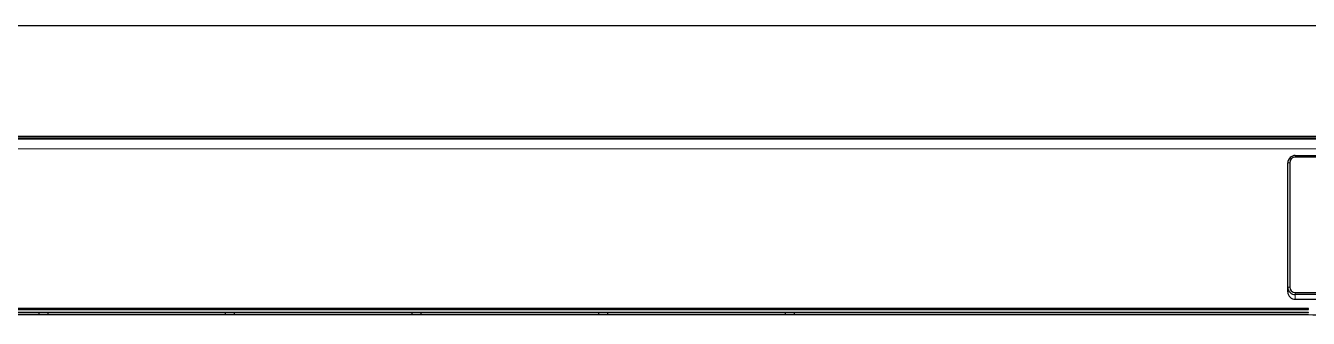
# Model space of a CAD drawing. Header units: millimetres. Extents: x -218071 to -203542, y 15363 to 51382.
# Drawn here: x -217615.1 to -217546.3, y 50900.7 to 50916.4 of the extents above; entities that cross this region are included whole.
import ezdxf

# ---------------------------------------------------------------- set-up
doc = ezdxf.new("R2010")
doc.units = ezdxf.units.MM
doc.header["$LTSCALE"] = 4
doc.layers.add('TPF-EQUIPEMENT', color=7, linetype='Continuous')

msp = doc.modelspace()

# ---------------------------------------------------------------- linework, layer by layer
at = {"layer": 'TPF-EQUIPEMENT', "color": 7, "linetype": 'Continuous', "lineweight": 25, "transparency": 33554671}
for p, q in [((-217721.206, 50916.435), (-217527.006, 50916.435)), ((-217721.256, 50910.492), (-217527.356, 50910.492)), ((-217527.356, 50910.392), (-217721.256, 50910.392)), ((-217721.056, 50910.361), (-217527.156, 50910.361)), ((-217547.006, 50909.466), (-217544.556, 50909.466)), ((-217544.556, 50909.375), (-217547.006, 50909.375)), ((-217547.406, 50902.393), (-217547.406, 50909.068)), ((-217547.306, 50909.077), (-217547.306, 50902.402)), ((-217547.406, 50902.141), (-217547.406, 50902.393)), ((-217547.006, 50902.103), (-217544.556, 50902.103)), ((-217544.556, 50901.995), (-217547.006, 50901.995)), ((-217546.306, 50901.244), (-217620.106, 50901.244)), ((-217620.102, 50901.218), (-217546.306, 50901.218)), ((-217620.097, 50901.204), (-217546.306, 50901.204)), ((-217547.006, 50901.742), (-217544.406, 50901.742)), ((-217546.306, 50901.204), (-217546.306, 50901.204)), ((-217546.306, 50901.043), (-217617.239, 50901.043)), ((-217546.306, 50901.017), (-217617.212, 50901.017)), ((-217546.306, 50900.902), (-217617.137, 50900.902)), ((-217614.356, 50901.017), (-217614.356, 50900.902)), ((-217613.856, 50900.902), (-217613.856, 50901.017)), ((-217604.356, 50901.017), (-217604.356, 50900.902)), ((-217603.856, 50900.902), (-217603.856, 50901.017)), ((-217594.356, 50901.017), (-217594.356, 50900.902)), ((-217593.856, 50900.902), (-217593.856, 50901.017)), ((-217584.356, 50901.017), (-217584.356, 50900.902)), ((-217583.856, 50900.902), (-217583.856, 50901.017)), ((-217574.356, 50901.017), (-217574.356, 50900.902)), ((-217573.856, 50900.902), (-217573.856, 50901.017))]:
    msp.add_line(p, q, dxfattribs=at)
at = {"layer": 'TPF-EQUIPEMENT', "color": 8, "linetype": 'Continuous', "lineweight": 18, "transparency": 33554671}
for p, q in [((-217527.156, 50909.813), (-217721.056, 50909.813)), ((-217547.006, 50909.466), (-217547.006, 50909.375)), ((-217547.306, 50909.077), (-217547.406, 50909.068)), ((-217547.306, 50902.402), (-217547.406, 50902.393)), ((-217547.006, 50902.103), (-217547.006, 50901.995)), ((-217547.006, 50901.995), (-217547.006, 50901.742)), ((-217546.306, 50901.204), (-217620.097, 50901.204)), ((-217546.306, 50901.218), (-217546.306, 50901.244)), ((-217546.306, 50901.204), (-217546.306, 50901.218)), ((-217546.306, 50901.017), (-217546.306, 50901.043))]:
    msp.add_line(p, q, dxfattribs=at)
at = {"layer": 'TPF-EQUIPEMENT', "color": 7, "linetype": 'Continuous', "lineweight": 25, "transparency": 33554671}
for centre, radius, start, end in [((-217547.007, 50909.067), 0.399, 89.89099, 179.89057), ((-217547.007, 50909.076), 0.299, 89.89099, 179.89057), ((-217547.007, 50902.394), 0.399, 180.10943, 270.10901), ((-217547.007, 50902.141), 0.399, 180.10943, 270.10901), ((-217547.007, 50902.403), 0.299, 180.10943, 270.10901), ((-217546.306, 50890.965), 9.936, 78.97662, 90.00042)]:
    msp.add_arc(centre, radius, start, end, dxfattribs=at)

doc.saveas('drawing.dxf')
